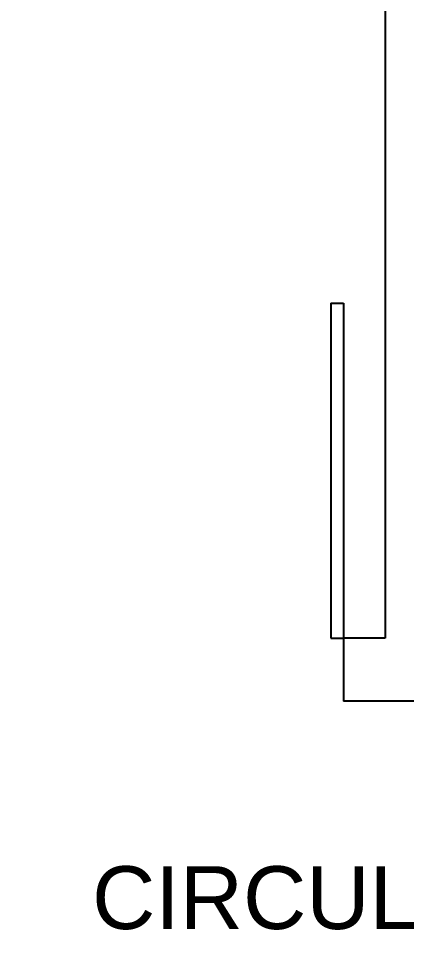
# Model space of a CAD drawing. Header units: millimetres. Extents: x 154.1 to 235.2, y 94.9 to 137.4.
# Drawn here: x 209.468 to 210.395, y 117.985 to 120.206 of the extents above; entities that cross this region are included whole.
import ezdxf

# ---------------------------------------------------------------- set-up
doc = ezdxf.new("R2010")
doc.units = ezdxf.units.MM
doc.header["$LTSCALE"] = 0.05
for name, color, linetype in [('Cotas', 6, 'Continuous'), ('Janela', 2, 'Continuous'), ('Parede', 5, 'Continuous')]:
    doc.layers.add(name, color=color, linetype=linetype)
doc.styles.get("Standard").update_dxf_attribs({"font": 'arial.ttf'})
doc.dimstyles.new('ISO-25', dxfattribs={"dimtxt": 0.3, "dimasz": 2.5, "dimexe": 1.25, "dimexo": 0.625, "dimgap": 0.2, "dimtad": 1, "dimzin": 1, "dimtxsty": 'Standard', "dimcen": 2.5, "dimse1": 1, "dimse2": 1, "dimsd1": 1, "dimsd2": 1, "dimclrd": 6, "dimclrt": 2, "dimadec": 0, "dimazin": 0, "dimtfac": 1, "dimtmove": 0, "dimatfit": 3, "dimfxl": 1, "dimarcsym": 0})

# ---------------------------------------------------------------- blocks, each defined once
blk = doc.blocks.new('*D84')
at = {"layer": 'Defpoints', "color": 0}
for p in [(205.4468, 118.7261), (210.344, 118.7261), (210.344, 118.5761)]:
    blk.add_point(p, dxfattribs=at)
at = {"layer": 'Cotas', "color": 2, "insert": (207.8954, 118.8362), "char_height": 0.1, "attachment_point": 5}
blk.add_mtext('4,90', dxfattribs=at)

msp = doc.modelspace()

# ---------------------------------------------------------------- linework, layer by layer
at = {"layer": 'Janela'}
for p, q in [((210.214, 119.5261), (210.214, 118.7261)), ((210.214, 119.5261), (210.244, 119.5261)), ((210.244, 119.5261), (210.244, 118.7261)), ((210.214, 118.7261), (210.244, 118.7261))]:
    msp.add_line(p, q, dxfattribs=at)
at = {"layer": 'Parede'}
for p, q in [((210.344, 122.2261), (210.344, 118.7261)), ((210.344, 118.7261), (210.244, 118.7261)), ((210.244, 118.7261), (210.244, 118.5761)), ((210.4968, 118.5761), (210.244, 118.5761))]:
    msp.add_line(p, q, dxfattribs=at)

# ---------------------------------------------------------------- texts
at = {"layer": 'Janela', "insert": (209.6432, 118.1816), "char_height": 0.15, "attachment_point": 1}
msp.add_mtext('CIRCULAÇÃO', dxfattribs=at)

# ---------------------------------------------------------------- dimensions: what is measured, and where the dimension line sits
at = {"layer": 'Cotas'}
dim = msp.add_linear_dim(base=(210.344, 118.5761), p1=(205.4468, 118.7261), p2=(210.344, 118.7261), dimstyle='ISO-25', override={"dimtxt": 0.1}, dxfattribs=at)
dim.commit()
dim.dimension.update_dxf_attribs({"geometry": '*D84', "text_midpoint": (207.8954, 118.8362)})

doc.saveas('drawing.dxf')
